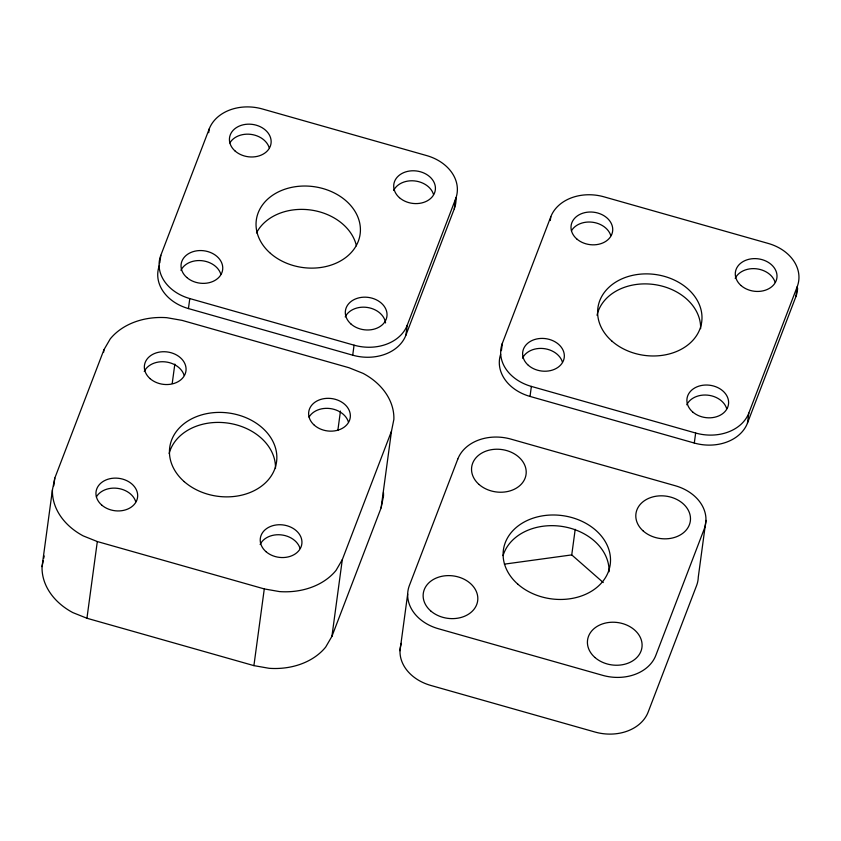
<?xml version="1.0" encoding="UTF-8"?>
<svg xmlns="http://www.w3.org/2000/svg" width="841" height="841" viewBox="0 0 841 841"><rect width="100%" height="100%" fill="white"/><g stroke="black" fill="none" stroke-linecap="round" stroke-linejoin="round"><path stroke-width="1.26" d="M42.05 566.613L52.426 489.904L54.812 478.087L104 349.625L110.245 338.902A64.631 50.376 7.7 0 1 166.791 317.688L182.003 320.358L348.983 367.727L363.06 373.362A64.631 50.376 7.7 0 1 393.872 419.375L391.486 431.191L381.11 507.89L331.922 636.364L325.677 647.086A64.631 50.376 7.7 0 1 269.131 668.301L253.908 665.63L86.938 618.251L72.862 612.616A64.631 50.376 7.7 0 1 42.05 566.613L43.238 560.705M53.75 485.888L54.812 478.087M103.643 352.221L104 349.625M86.938 618.251L97.314 541.551L83.238 535.906A64.631 50.376 7.7 0 1 52.426 489.904M159.801 262.823L160.82 255.317L209.22 128.925A42.965 33.482 7.7 0 1 262.381 108.973L426.66 155.585A42.965 33.482 7.7 0 1 455.633 198.833L454.277 208.841L405.888 335.244A42.965 33.482 7.7 0 1 352.715 355.186L188.437 308.573A42.965 33.482 7.7 0 1 159.464 265.325M172.237 383.349L174.833 364.1M208.705 132.678L209.22 128.925M188.437 308.573L189.793 298.566A42.965 33.482 7.7 0 1 160.82 255.317M253.908 665.63L264.284 588.921L97.314 541.551M337.861 430.34L340.458 411.102M352.715 355.186L354.072 345.178A42.965 33.482 7.7 0 0 407.233 325.236L455.633 198.833M331.922 636.364L342.298 559.654L391.486 431.191M405.888 335.244L407.233 325.236M400.001 650.734L407.675 594.04M501.394 350.676L502.403 343.17L550.802 216.768A42.965 33.482 7.7 0 1 603.964 196.826L768.243 243.438A42.965 33.482 7.7 0 1 797.215 286.686L795.87 296.694L747.47 423.086A42.965 33.482 7.7 0 1 694.298 443.039L530.019 396.426A42.965 33.482 7.7 0 1 500.626 354.355M550.298 220.521L550.802 216.768M530.019 396.426L531.375 386.418A42.965 33.482 7.7 0 1 502.403 343.17M603.249 582.54L571.743 554.902L575.202 529.336M694.298 443.039L695.654 433.031A42.965 33.482 7.7 0 0 748.816 413.078L797.215 286.686M705.946 520.411L698.282 577.105A42.965 33.482 7.7 0 1 696.548 585.683L648.159 712.075A42.965 33.482 7.7 0 1 594.986 732.027L430.708 685.415A42.965 33.482 7.7 0 1 401.315 643.344M747.47 423.086L748.816 413.078M43.721 558.34L44.195 555.975M381.11 507.89L383.496 496.085A64.631 50.376 7.7 0 0 383.454 492.479M342.298 559.654L336.053 570.377A64.631 50.376 7.7 0 1 279.496 591.591L264.284 588.921M504.379 564.143L571.743 554.902M531.375 386.418L695.654 433.031M189.793 298.566L354.072 345.178M735.202 278.371A20.951 16.326 7.7 0 1 755.985 268.752A20.951 16.326 7.7 0 1 775.087 282.261M686.803 404.763A20.951 16.326 7.7 0 1 707.596 395.144A20.951 16.326 7.7 0 1 726.687 408.652M797.594 288.116A42.965 33.482 7.7 0 1 795.87 296.694M522.524 358.15A20.951 16.326 7.7 0 1 543.318 348.531A20.951 16.326 7.7 0 1 562.408 362.04M571.438 230.791A20.951 16.326 7.7 0 1 592.4 222.213A20.951 16.326 7.7 0 1 610.808 235.648M597.026 315.291A52.373 40.81 7.7 0 1 653.531 284.437A52.373 40.81 7.7 0 1 700.627 328.684M96.379 496.894A20.951 16.326 7.7 0 1 117.33 488.316A20.951 16.326 7.7 0 1 135.748 501.751M309.046 417.104A20.951 16.326 7.7 0 1 330.008 408.537A20.951 16.326 7.7 0 1 348.416 421.972M260.142 544.474A20.951 16.326 7.7 0 1 280.926 534.855A20.951 16.326 7.7 0 1 300.027 548.364M144.253 371.47A20.951 16.326 7.7 0 1 165.046 361.851A20.951 16.326 7.7 0 1 184.137 375.359M169.157 453.53A53.898 41.997 7.7 0 1 227.795 423.076A53.898 41.997 7.7 0 1 275.48 468.5M455.969 197.761A42.965 33.482 7.7 0 1 454.277 208.841M180.941 270.308A20.951 16.326 7.7 0 1 201.735 260.678A20.951 16.326 7.7 0 1 220.826 274.198M393.62 190.518A20.951 16.326 7.7 0 1 414.403 180.899A20.951 16.326 7.7 0 1 433.504 194.408M345.22 316.91A20.951 16.326 7.7 0 1 367.37 307.459A20.951 16.326 7.7 0 1 385.567 322.944M229.856 142.938A20.951 16.326 7.7 0 1 250.818 134.36A20.951 16.326 7.7 0 1 269.225 147.795M256.484 232.925A52.373 40.81 7.7 0 1 310.129 209.924A52.373 40.81 7.7 0 1 356.416 245.814M503.065 555.596A53.898 41.997 7.7 0 1 562.145 526.445A53.898 41.997 7.7 0 1 609.052 571.754M457.798 459.07L409.399 585.462A42.965 33.482 7.7 0 0 438.371 628.721L602.65 675.334A42.965 33.482 7.7 0 0 655.822 655.381L704.222 528.989A42.965 33.482 7.7 0 0 675.249 485.73L510.971 439.128A42.965 33.482 7.7 0 0 457.798 459.07M741.026 285.53A20.951 16.326 7.7 0 0 776.169 280.715A20.951 16.326 7.7 0 0 751.244 258.849A20.951 16.326 7.7 0 0 741.026 285.53M528.358 365.32A20.951 16.326 7.7 0 0 563.491 360.505A20.951 16.326 7.7 0 0 538.566 338.639A20.951 16.326 7.7 0 0 528.358 365.32M692.637 411.932A20.951 16.326 7.7 0 0 727.77 407.107A20.951 16.326 7.7 0 0 702.845 385.252A20.951 16.326 7.7 0 0 692.637 411.932M576.747 238.928A20.951 16.326 7.7 0 0 611.891 234.103A20.951 16.326 7.7 0 0 586.965 212.247A20.951 16.326 7.7 0 0 576.747 238.928M612.006 341.183A52.373 40.81 7.7 0 0 699.87 329.125A52.373 40.81 7.7 0 0 637.552 274.471A52.373 40.81 7.7 0 0 612.006 341.183M314.366 425.241A20.951 16.326 7.7 0 0 349.509 420.426A20.951 16.326 7.7 0 0 324.584 398.56A20.951 16.326 7.7 0 0 314.366 425.241M101.687 505.031A20.951 16.326 7.7 0 0 136.831 500.216A20.951 16.326 7.7 0 0 111.906 478.35A20.951 16.326 7.7 0 0 101.687 505.031M265.966 551.643A20.951 16.326 7.7 0 0 301.11 546.818A20.951 16.326 7.7 0 0 276.184 524.963A20.951 16.326 7.7 0 0 265.966 551.643M150.087 378.639A20.951 16.326 7.7 0 0 185.23 373.814A20.951 16.326 7.7 0 0 160.305 351.959A20.951 16.326 7.7 0 0 150.087 378.639M184.242 481.651A53.898 41.997 7.7 0 0 274.66 469.257A53.898 41.997 7.7 0 0 210.534 413.005A53.898 41.997 7.7 0 0 184.242 481.651M399.443 197.688A20.951 16.326 7.7 0 0 434.587 192.862A20.951 16.326 7.7 0 0 409.662 171.007A20.951 16.326 7.7 0 0 399.443 197.688M186.776 277.467A20.951 16.326 7.7 0 0 221.908 272.652A20.951 16.326 7.7 0 0 196.983 250.786A20.951 16.326 7.7 0 0 186.776 277.467M351.054 324.079A20.951 16.326 7.7 0 0 386.187 319.265A20.951 16.326 7.7 0 0 361.262 297.399A20.951 16.326 7.7 0 0 351.054 324.079M235.165 151.075A20.951 16.326 7.7 0 0 270.308 146.25A20.951 16.326 7.7 0 0 245.383 124.394A20.951 16.326 7.7 0 0 235.165 151.075M270.424 253.33A52.373 40.81 7.7 0 0 358.287 241.283A52.373 40.81 7.7 0 0 295.969 186.618A52.373 40.81 7.7 0 0 270.424 253.33M479.055 484.479A27.448 21.393 7.7 0 0 525.099 478.172A27.448 21.393 7.7 0 0 492.448 449.525A27.448 21.393 7.7 0 0 479.055 484.479M430.666 610.881A27.448 21.393 7.7 0 0 476.71 604.563A27.448 21.393 7.7 0 0 444.048 575.917A27.448 21.393 7.7 0 0 430.666 610.881M594.944 657.494A27.448 21.393 7.7 0 0 640.989 651.176A27.448 21.393 7.7 0 0 608.327 622.529A27.448 21.393 7.7 0 0 594.944 657.494M643.333 531.091A27.448 21.393 7.7 0 0 689.378 524.773A27.448 21.393 7.7 0 0 656.726 496.127A27.448 21.393 7.7 0 0 643.333 531.091M517.909 584.243A53.898 41.997 7.7 0 0 608.327 571.838A53.898 41.997 7.7 0 0 544.19 515.596A53.898 41.997 7.7 0 0 517.909 584.243"/></g></svg>
